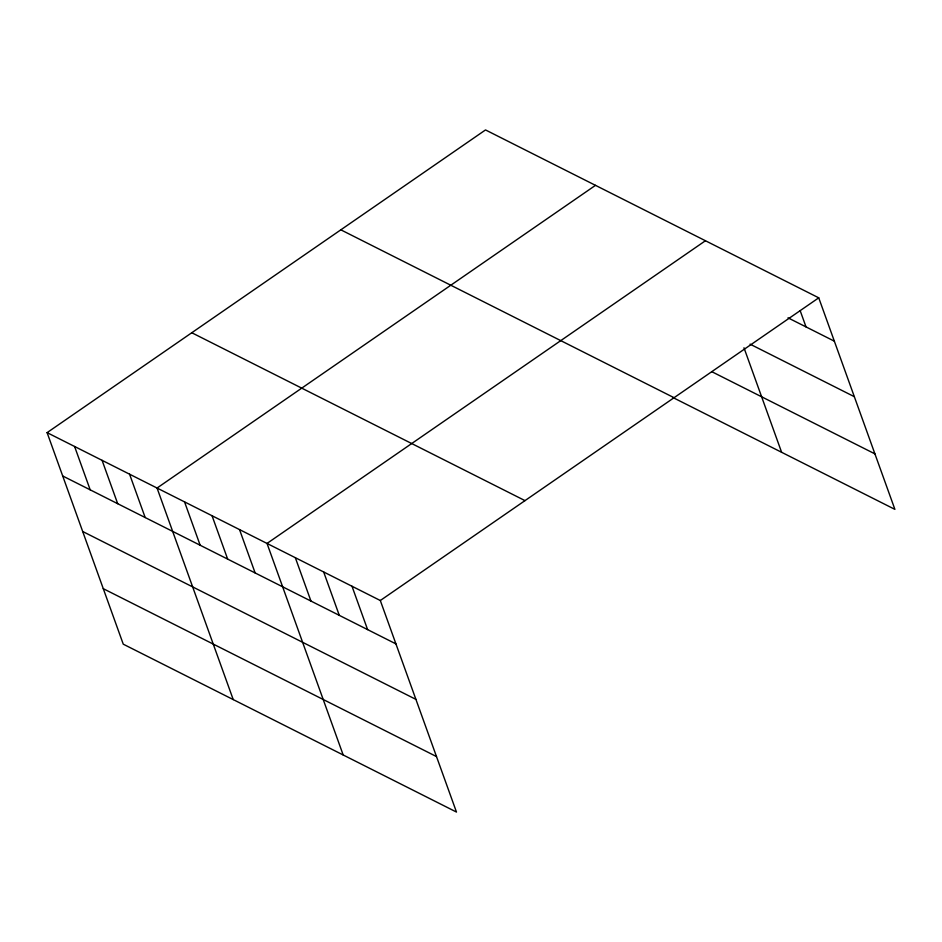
<?xml version="1.0" encoding="UTF-8"?>
<svg xmlns="http://www.w3.org/2000/svg" width="942" height="942" viewBox="0 0 942 942"><rect width="100%" height="100%" fill="white"/><g stroke="black" fill="none" stroke-linecap="round" stroke-linejoin="round"><path stroke-width="1.41" d="M47.1 432.637L380.309 600.513L456.481 812.063L123.261 644.175L47.1 432.637L485.519 129.937L818.739 297.825L894.9 509.363L672.953 397.548M595.485 185.339L157.055 488.038L233.227 699.576M705.44 240.74L267.022 543.44L343.182 754.978M380.309 600.513L818.739 297.825M788.007 317.831L834.353 341.181M750.056 344.148L854.335 396.688M711.881 371.725L874.918 453.867M340.839 229.824L674.06 397.712M191.779 332.738L525 500.626M62.714 475.993L395.923 643.881M82.696 531.5L415.905 699.376M103.279 588.679L436.499 756.567M800.17 310.648L806.022 326.909M743.98 347.775L781.613 452.29M351.99 586.242L367.604 629.609M323.671 571.982L339.285 615.338M295.341 557.711L310.954 601.067M239.527 529.581L255.141 572.948M212.044 515.733L227.658 559.101M184.55 501.886L200.163 545.253M129.572 474.179L145.186 517.547M102.077 460.332L117.691 503.699M74.595 446.484L90.196 489.852"/></g></svg>
